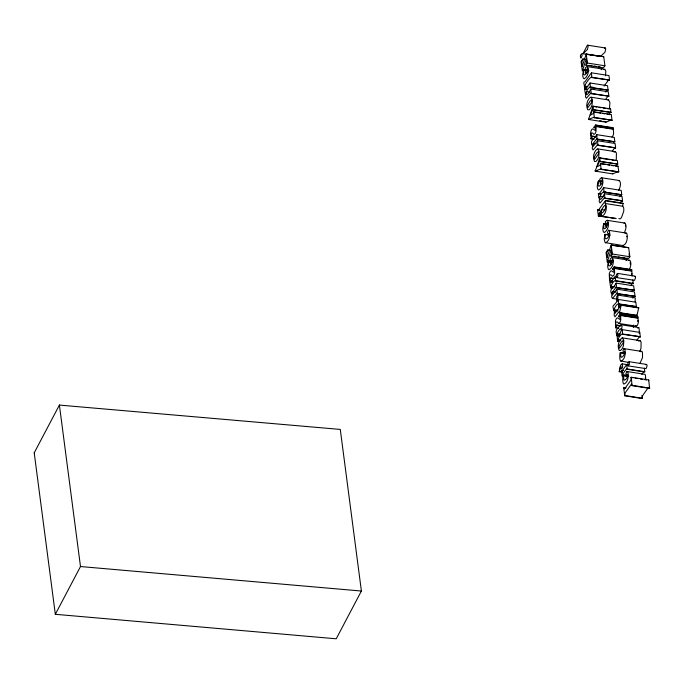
<?xml version="1.0" encoding="UTF-8"?>
<svg xmlns="http://www.w3.org/2000/svg" width="684" height="684" viewBox="0 0 684 684"><rect width="100%" height="100%" fill="white"/><g stroke="black" fill="none" stroke-linecap="round" stroke-linejoin="round"><path stroke-width="1.03" d="M588.471 119.461L594.02 117.246L594.319 117.759L612.035 120.222L611.282 114.51L593.78 111.757L593.319 113.587L590.301 115.083L592.908 109.158L593.293 109.927L611.009 112.39L610.547 108.876L593.045 106.131L588.471 119.461L605.973 122.205L611.145 120.008M595.225 171.145L600.774 168.931L601.074 169.444L618.789 171.906L618.037 166.195L600.535 163.45L600.073 165.272L597.055 166.768L599.663 160.851L600.048 161.621L617.763 164.083L617.301 160.56L599.8 157.816L595.225 171.145L612.727 173.89L617.9 171.693M626.912 236.826L626.912 236.219M645.363 378.064L645.371 377.448M618.883 335.374C614.044 335.938 620.2 327.764 621.414 328.619C621.739 331.022 618.661 336.665 617.113 335.493L619.174 335.818M645.747 379.039L645.405 375.131A3.984 1.539 -81.1 0 0 644.422 374.259L626.92 371.506L625.877 373.678L626.612 375.08C629.562 372.712 626.518 380.432 624.347 380.15L623.834 379.971C623.406 368.539 621.807 381.852 623.534 383.835L623.97 384.066C628.083 382.476 628.741 376.26 627.895 372.387A3.984 1.539 -81.1 0 0 626.92 371.506M622.346 372.199L619.259 371.711L619.781 367.513L621.055 364.563L622.166 363.862L628.339 364.828M619.259 371.711L620.944 366.47L621.158 368.334L621.747 368.599A2.232 0.864 -81.1 0 0 622.662 366.812L622.166 363.862M631.683 274.352L631.734 273.335M637.839 321.437L637.881 320.42M584.512 87.757C584.649 84.363 582.511 81.926 585 81.755L591.455 72.812L608.957 75.565L609.547 80.071L591.831 77.608C592.113 74.18 580.271 88.937 586.564 88.074M632.888 279.841L633.153 283.732L615.651 280.987C615.249 278.089 607.281 289.349 612.719 288.212M644.422 368.129L644.696 372.019L627.185 369.274L626.877 368.496L622.671 374.08L622.201 376.183L621.44 370.377L623.697 370.42M639.352 331.988L638.984 327.602L621.089 324.72C617.293 328.765 614.796 329.773 616.823 335.049M598.603 215.768L616.113 218.512L598.397 216.05L598.697 213.895L601.168 210.33L600.86 214.289L601.313 215.802L602.151 216.281C605.947 214.049 607.623 207.124 605.237 203.49L605.554 200.455L623.056 203.208L622.739 206.243L623.569 207.457A5.865 2.266 -81.1 0 1 623.688 211.407L621.44 217.657L620.072 218.931L618.823 218.547M617.686 295.069L617.951 297.745L617.13 301.105L618.31 299.472L635.812 302.217L636.385 306.612L618.678 304.149C617.378 302.636 613.873 308.458 613.89 310.775C612.496 304.919 612.368 306.945 615.532 303.32C619.003 300.9 614.882 297.155 617.686 295.069L635.197 297.814L635.171 301.918M621.089 324.72L621.987 326.2L621.576 330.569L622.252 329.637L639.754 332.39L640.327 336.767L622.611 334.305C622.107 331.911 614.343 342.607 619.687 341.538M619.413 312.887L621.26 304.876L638.762 307.62L636.915 315.64L619.413 312.887L619.225 311.485L615.019 316.795L614.155 315.273L614.429 311.955L614.822 310.775L616.882 311.092M605.494 75.744L605.819 71.273L604.801 69.34L586.863 66.562L585.205 67.955L585.983 73.855L585.008 74.795L584.196 74.975L583.589 74.205L583.845 69.836L583.23 71.777A5.045 1.949 -81.1 0 0 582.845 76.403L583.341 78.198L584.204 78.797C587.924 76.745 589.77 70.076 587.299 66.587M605.084 234.296L604.947 237.579L605.887 238.921C608.067 239.203 611.111 231.474 608.161 233.851L607.418 232.44L608.461 230.277L625.971 233.022A3.984 1.539 -81.1 0 1 626.954 233.902C627.792 237.776 627.134 243.991 623.021 245.582L605.084 242.606L604.203 239.118L605.084 234.296L610.231 235.099M628.186 362.315L620.542 360.964C618.823 358.972 620.414 345.659 620.841 357.091L621.354 357.27C623.534 357.552 626.578 349.832 623.628 352.209L622.885 350.798L623.928 348.635L641.438 351.379A3.984 1.539 -81.1 0 1 642.413 352.251L642.575 357.493L639.993 363.264M630.28 264.281L630.255 262.408M601.672 209.629L601.33 211.886A1.633 0.633 -81.1 0 0 601.826 213.083C606.563 210.723 607.537 199.206 601.672 209.629L604.767 210.116M595.952 136.552L591.574 136.176C589.77 133.936 592.156 131.063 593.874 134.406L594.986 133.773A4.104 1.582 -81.1 0 0 596.106 130.644L595.67 124.958L613.18 127.703L613.616 133.389A4.104 1.582 -81.1 0 1 612.488 136.518L611.941 137.056M614.497 278.456L610.119 278.072C608.315 275.832 610.701 272.967 612.419 276.302L613.522 275.669A4.104 1.582 -81.1 0 0 614.651 272.54L614.215 266.854L631.725 269.599L632.153 275.284A4.104 1.582 -81.1 0 1 632.007 276.054M618.575 323.395L619.678 322.762A4.104 1.582 -81.1 0 0 620.798 319.625L620.371 313.939L637.873 316.692L638.309 322.378A4.104 1.582 -81.1 0 1 637.18 325.507L636.077 326.14L618.575 323.395C616.857 320.052 614.463 322.925 616.267 325.165L620.644 325.541M593.165 87.449C585.735 83.73 583.024 104.225 590.814 89.048L608.315 91.793L608.888 96.17L591.181 93.708L590.865 93.033L586.368 98.291L585.513 96.863L585.94 92.425L585.247 93.383L584.675 89.005L586.932 89.057M593.284 143.289L592.994 146.521L597.568 140.733L615.07 143.478L615.643 147.855L597.927 145.393L597.619 144.717L593.122 149.984L592.267 148.556L592.695 144.11L592.002 145.076C589.924 139.647 593.874 140.357 596.773 134.662L614.275 137.407L614.848 141.793L597.141 139.322L596.824 138.647L593.284 143.289L596.38 143.777M605.81 191.947C599.21 189.938 596.961 208.355 604.485 193.709L621.995 196.453L622.568 200.831L604.853 198.369L604.545 197.693L600.039 202.96L599.193 201.532L599.611 197.086L598.919 198.052L598.346 193.666L600.612 193.717M612.684 291.726L612.394 294.966L616.959 289.17L634.47 291.923L635.043 296.3L617.327 293.838L617.019 293.162L612.513 298.421L611.667 296.993L612.086 292.555L611.393 293.513C609.316 288.084 613.274 288.793 616.164 283.099L633.675 285.852L634.248 290.23L616.532 287.767L616.224 287.092L612.684 291.726L615.771 292.213M601.826 177.789C604.305 181.277 602.45 187.946 598.731 189.998L597.867 189.4L597.371 187.604A5.045 1.949 -81.1 0 1 597.765 182.979L598.38 181.038L598.115 185.407L598.731 186.176L599.543 185.997L600.509 185.056L599.74 179.157L601.398 177.763L619.336 180.542C621.645 183.15 620.003 187.493 618.755 190.323M607.383 220.316C609.863 223.796 608.008 230.474 604.288 232.526L603.425 231.927L602.929 230.132A5.045 1.949 -81.1 0 1 603.322 225.506L603.938 223.565L603.673 227.934L604.28 228.704L605.101 228.524L606.067 227.575L605.297 221.684L606.947 220.291L624.894 223.061C627.202 225.669 625.561 230.021 624.312 232.851M612.248 257.552C614.728 261.04 612.873 267.709 609.153 269.761L608.29 269.163L607.794 267.367A5.045 1.949 -81.1 0 1 608.187 262.742L608.803 260.801L608.538 265.17L609.153 265.939L609.966 265.76L610.932 264.819L610.162 258.92L611.812 257.526L629.759 260.305C632.067 262.904 630.426 267.256 629.177 270.086M633.384 325.062L633.393 327.414M594.114 139.348L591.019 138.861L590.702 132.132A4.583 1.77 -81.1 0 1 591.797 129.456L592.729 128.797L595.328 130.524L595.516 128.036L593.883 127.233L595.67 124.958M582.836 58.875L581.101 61.654L582.323 71.016L586.402 58.379L586.744 61.842L585.906 65.134L603.408 67.878L604.921 65.784L603.741 56.738L586.231 53.993L582.161 66.553C581.939 64.305 581.075 57.678 584.897 59.2M601.168 69.759L601.783 67.844M609.333 262.305L607.272 261.981L611.359 249.344L611.693 252.806L610.855 256.098L628.365 258.843L629.87 256.748L628.69 247.702L611.18 244.957L607.11 257.517C606.888 255.269 606.024 248.643 609.846 250.164M626.125 260.724L627.04 257.842M609.307 114.083L609.863 112.775M616.062 165.767L617.002 163.75M34.217 452.834L59.397 405.082L340.281 429.424L361.4 591.036L336.22 638.796L55.319 614.3L34.2 452.688M55.319 614.3L80.498 566.54L59.38 404.937M607.785 249.84L606.05 252.618L607.272 261.981M585.906 65.134L587.411 63.039L586.231 53.993M603.741 56.738L586.077 54.198M591.831 77.608L591.455 72.812M590.07 86.962L590.386 87.638L608.093 90.1L607.529 85.722L590.018 82.978L585.461 89.219L584.871 88.732M590.386 87.638L590.018 82.978M591.181 93.708L590.814 89.048M604.117 86.064L608.76 79.72M605.708 92.041L607.306 89.895M593.293 109.927L593.045 106.131M605.554 99.428L608.093 95.965M594.319 117.759L593.78 111.757M610.547 108.876L607.255 108.679M597.141 139.322L596.773 134.662M597.927 145.393L597.568 140.733M600.048 161.621L599.8 157.816M612.308 151.113L614.848 147.658L615.438 148.146M601.074 169.444L600.535 163.45M618.037 166.195L615.771 166.161M603.75 191.623L604.058 192.298L621.773 194.76L621.2 190.383L603.69 187.638L599.141 193.88L598.551 193.392M604.058 192.298L603.69 187.638M604.853 198.369L604.485 193.709M598.397 216.05L597.585 209.843L599.851 209.885M605.554 200.455L598.167 210.475L597.79 209.56M619.379 196.701L620.978 194.555M620.26 202.661L621.773 200.626M610.855 256.098L612.368 254.003L611.18 244.957M628.69 247.702L612.06 245.325M612.163 282.133L609.897 282.09L610.658 287.896M615.651 280.987L615.267 276.191L610.692 282.449L610.102 281.808M616.532 287.767L616.164 283.099M617.327 293.838L616.959 289.17M630.896 285.339L632.572 283.099M618.678 304.149L618.31 299.472M638.813 308.005L619.02 304.953L618.473 305.714L618.806 308.27L615.01 313.426L614.822 310.775M621.26 304.876L619.353 307.509L619.02 304.953M632.734 298.13L634.521 295.907L634.837 296.582M617.626 341.213L617.113 335.493M635.051 316.564L636.171 315.016M622.611 334.305L622.252 329.637M639.087 333.313L639.754 332.39M636.701 340.418L639.053 337.169M627.185 369.274L626.801 364.486L622.226 370.745L621.636 370.104M648.227 387.708L642.584 395.668L642.267 398.558L624.757 395.805L623.697 387.657L625.963 387.691M623.902 387.375L624.535 388.948L630.913 380.124L631.229 377.226L648.731 379.971L649.595 388.409L632.084 385.656L631.452 384.092L625.082 392.924L624.757 395.805M632.084 385.656L631.229 377.226M641.823 374.473L643.644 371.951M648.731 379.971L648.594 380.774M585.949 70.264C590.754 63.843 585.401 79.695 585.949 70.264L589.035 70.751M600.484 181.474C605.28 175.044 599.928 190.904 600.484 181.474L602.536 181.79M591.019 138.861L592.866 136.073M614.531 269.847L612.419 269.137L614.215 266.854M612.65 281.244L609.564 280.765L611.402 277.969M620.687 316.94L618.575 316.222L620.371 313.939M618.806 328.337L615.72 327.85L617.558 325.054M613.574 142.186L614.061 141.588M632.965 290.632L633.726 289.836L634.042 290.512M635.128 306.936L635.71 306.244L636.18 306.894M582.956 53.737L587.479 49.436L588.18 46.213A2.266 0.872 -81.1 0 0 587.385 45.212L582.956 53.737L600.466 56.481L604.989 52.189L605.691 48.966A2.266 0.872 -81.1 0 0 604.887 47.957L604.502 48.333M625.458 233.441L625.971 233.022M640.925 351.79L641.438 351.379M637.685 328.149L638.591 327.465M634.401 276.473L635.342 276.464L635.521 277.832L634.521 280.354L616.686 277.601L616.25 275.926L616.583 274.31L617.575 273.403L635.077 276.148M645.944 364.769L646.884 364.752L647.064 366.128L646.064 368.642L628.228 365.889L627.784 364.213L628.126 362.606L629.109 361.691L646.619 364.444M614.01 152.164L615.412 151.677L616.404 153.045L616.318 159.098A7.558 2.916 -81.1 0 1 615.959 160.287M638.702 341.145L640.104 340.666L641.096 342.034L641.011 348.088A7.558 2.916 -81.1 0 1 639.771 351.294M603.878 69.529L604.801 69.34M618.413 180.73L619.336 180.542M623.97 223.249L624.894 223.061M628.835 260.493L629.759 260.305M612.471 269.522L614.052 269.941L613.864 272.429L611.274 270.693L610.333 271.36A4.583 1.77 -81.1 0 0 609.247 274.027L609.564 280.765M618.627 316.615L620.208 317.025L620.02 319.513L617.421 317.786L616.489 318.445A4.583 1.77 -81.1 0 0 615.403 321.121L615.72 327.85M591.156 97.239L590.48 97.265C586.923 99.984 585.752 105.849 587.753 109.799L589.223 109.782L590.814 107.867A7.558 2.916 -81.1 0 0 592.053 104.669L592.404 99.838L591.156 97.239L608.657 99.992L609.914 102.591L609.564 107.414A7.558 2.916 -81.1 0 1 609.205 108.602M607.99 100.009L608.657 99.992M597.91 148.932L597.235 148.95C593.678 151.677 592.506 157.542 594.507 161.492L595.978 161.467L597.568 159.56A7.558 2.916 -81.1 0 0 598.808 156.354L599.158 151.532L597.91 148.932L615.412 151.677M622.602 337.913L621.927 337.939C618.379 340.658 617.207 346.523 619.2 350.473L620.67 350.456L622.26 348.541A7.558 2.916 -81.1 0 0 623.5 345.343L623.851 340.512L622.602 337.913L640.104 340.666M605.511 242.829C609.624 241.238 610.29 235.022 609.444 231.158A3.984 1.539 -81.1 0 0 608.461 230.277M620.978 361.186C625.091 359.596 625.749 353.38 624.911 349.507A3.984 1.539 -81.1 0 0 623.928 348.635M616.686 277.601L617.9 275.917L617.575 273.403M628.228 365.889L629.442 364.213L629.109 361.691M80.498 566.54L361.4 591.036M610.419 111.911L610.803 112.68M587.736 45.204L605.246 47.957M582.879 59.192L584.94 59.517M587.411 63.039L604.921 65.784M589.967 65.373L592.028 65.698M594.088 66.023L596.149 66.348M598.209 66.673L600.27 66.989M583.845 69.836L585.906 70.161M584.016 70.059L586.077 70.384M592.045 77.318L609.547 80.071M584.769 86.141L587.864 86.629M590.591 87.355L608.093 90.1M584.709 87.475L586.769 87.8M584.675 89.005L586.735 89.33M586.53 91.605L589.625 92.084M591.386 93.426L608.888 96.17M592.84 106.413L596.961 107.063M599.013 107.379L601.074 107.704M603.134 108.029L605.195 108.354M593.507 109.645L611.009 112.39M593.575 112.048L600.783 113.176M602.843 113.501L604.904 113.826M606.964 114.142L610.051 114.63M594.524 117.477L612.035 120.222M599.723 120.692L601.783 121.017M603.844 121.342L605.904 121.667L605.973 122.205M595.721 125.343L613.232 128.096M595.542 126.078L613.052 128.823M595.542 126.463L613.052 129.216M593.934 127.626L595.986 127.951M592.917 136.458L596.003 136.945M597.346 139.04L614.848 141.793M590.976 138.484L593.037 138.809M598.141 145.111L615.643 147.855M599.594 158.098L609.889 159.714M611.949 160.039L614.01 160.364M600.253 161.33L617.763 164.083M600.33 163.732L605.477 164.545M607.537 164.861L609.598 165.186M611.658 165.511L613.719 165.836M601.279 169.162L618.789 171.906M595.148 170.607L597.209 170.923M598.38 181.038L600.441 181.363M598.551 181.26L600.612 181.585M604.263 192.016L621.773 194.76M598.346 193.666L600.407 193.991M600.21 196.265L603.297 196.753M605.058 198.086L622.568 200.831M605.605 200.848L623.107 203.593M605.237 203.49L622.739 206.243M597.585 209.843L599.646 210.168M598.697 213.895L600.757 214.22M598.551 214.622L601.638 215.109M603.938 223.565L605.99 223.89M604.109 223.788L608.093 224.318M605.263 234.467L609.376 235.108M607.828 250.156L609.889 250.481M612.368 254.003L629.87 256.748M613.89 256.175L615.951 256.5M618.011 256.825L620.072 257.15M622.132 257.475L625.219 257.953M608.803 260.801L610.863 261.126M608.974 261.023L612.958 261.553M607.401 261.81L609.453 262.134M614.266 267.247L631.777 269.992M614.078 267.974L631.589 270.719M614.087 268.367L631.589 271.112M612.419 269.137L614.48 269.453M611.453 278.362L613.514 278.687M615.856 280.697L633.358 283.45M610.923 286.28L615.044 286.929M616.737 287.485L634.248 290.23M610.863 287.613L612.924 287.938M617.532 293.547L635.043 296.3M612.513 298.421L617.661 299.233M618.883 303.867L636.385 306.612M613.95 309.57L618.071 310.22M613.89 310.775L617.053 311.271M619.601 312.622L637.112 315.367M620.422 314.332L637.924 317.077M620.234 315.059L637.745 317.812M620.234 315.452L637.745 318.197M618.575 316.222L620.636 316.547M617.609 325.447L620.696 325.935M622.816 334.014L640.327 336.767M617.156 333.561L620.243 334.048M617.019 334.775L619.08 335.092M616.917 335.776L618.977 336.101M617.909 339.674L621.004 340.162M617.823 340.931L619.884 341.256M620.542 352.645L624.663 353.295M620.721 352.816L624.843 353.466M627.39 368.992L644.901 371.737M619.499 371.378L622.594 371.857M622.457 374.576L628.639 375.542M623.534 375.525L628.681 376.337M623.714 375.696L627.835 376.345M631.024 377.508L633.085 377.833M635.145 378.158L638.232 378.637M640.292 378.962L642.353 379.287M644.413 379.611L646.466 379.936M632.29 385.374L649.8 388.119M623.697 387.657L625.757 387.982M624.962 395.523L642.473 398.268M622.585 245.359L623.021 245.582M635.59 325.841L636.077 326.14M611.53 119.991L611.829 120.504M608.375 95.777L608.683 96.453M622.047 200.446L622.363 201.122M639.814 336.374L640.121 337.05M609.034 79.575L609.341 80.353M617.319 163.613L617.558 164.365M607.743 89.895L607.888 90.391M621.423 194.555L621.568 195.051M633.016 283.167L633.153 283.732M625.501 225.344L625.569 226.318M649.424 387.341L649.595 388.409M641.866 395.497L642.267 398.558M612.659 173.351L612.727 173.89M629.092 253.815L629.203 255.551M587.308 105.883L587.907 107.585L591.651 102.429L591.788 99.719L589.865 101.369L587.308 105.883M594.063 157.568L594.661 159.269L598.406 154.122L598.543 151.412L596.619 153.054L594.063 157.568M618.755 346.557L619.362 348.259L623.098 343.103L623.235 340.393L621.311 342.043L618.755 346.557M580.417 55.387L580.485 57.695L581.101 58.029L582.152 55.387L581.691 53.617L580.417 55.387M608.059 223.565L606.443 227.122L606.033 223.993L607.614 222.343L608.059 223.565M612.924 260.801L611.308 264.357L610.906 261.228L612.479 259.587L612.924 260.801"/></g></svg>
